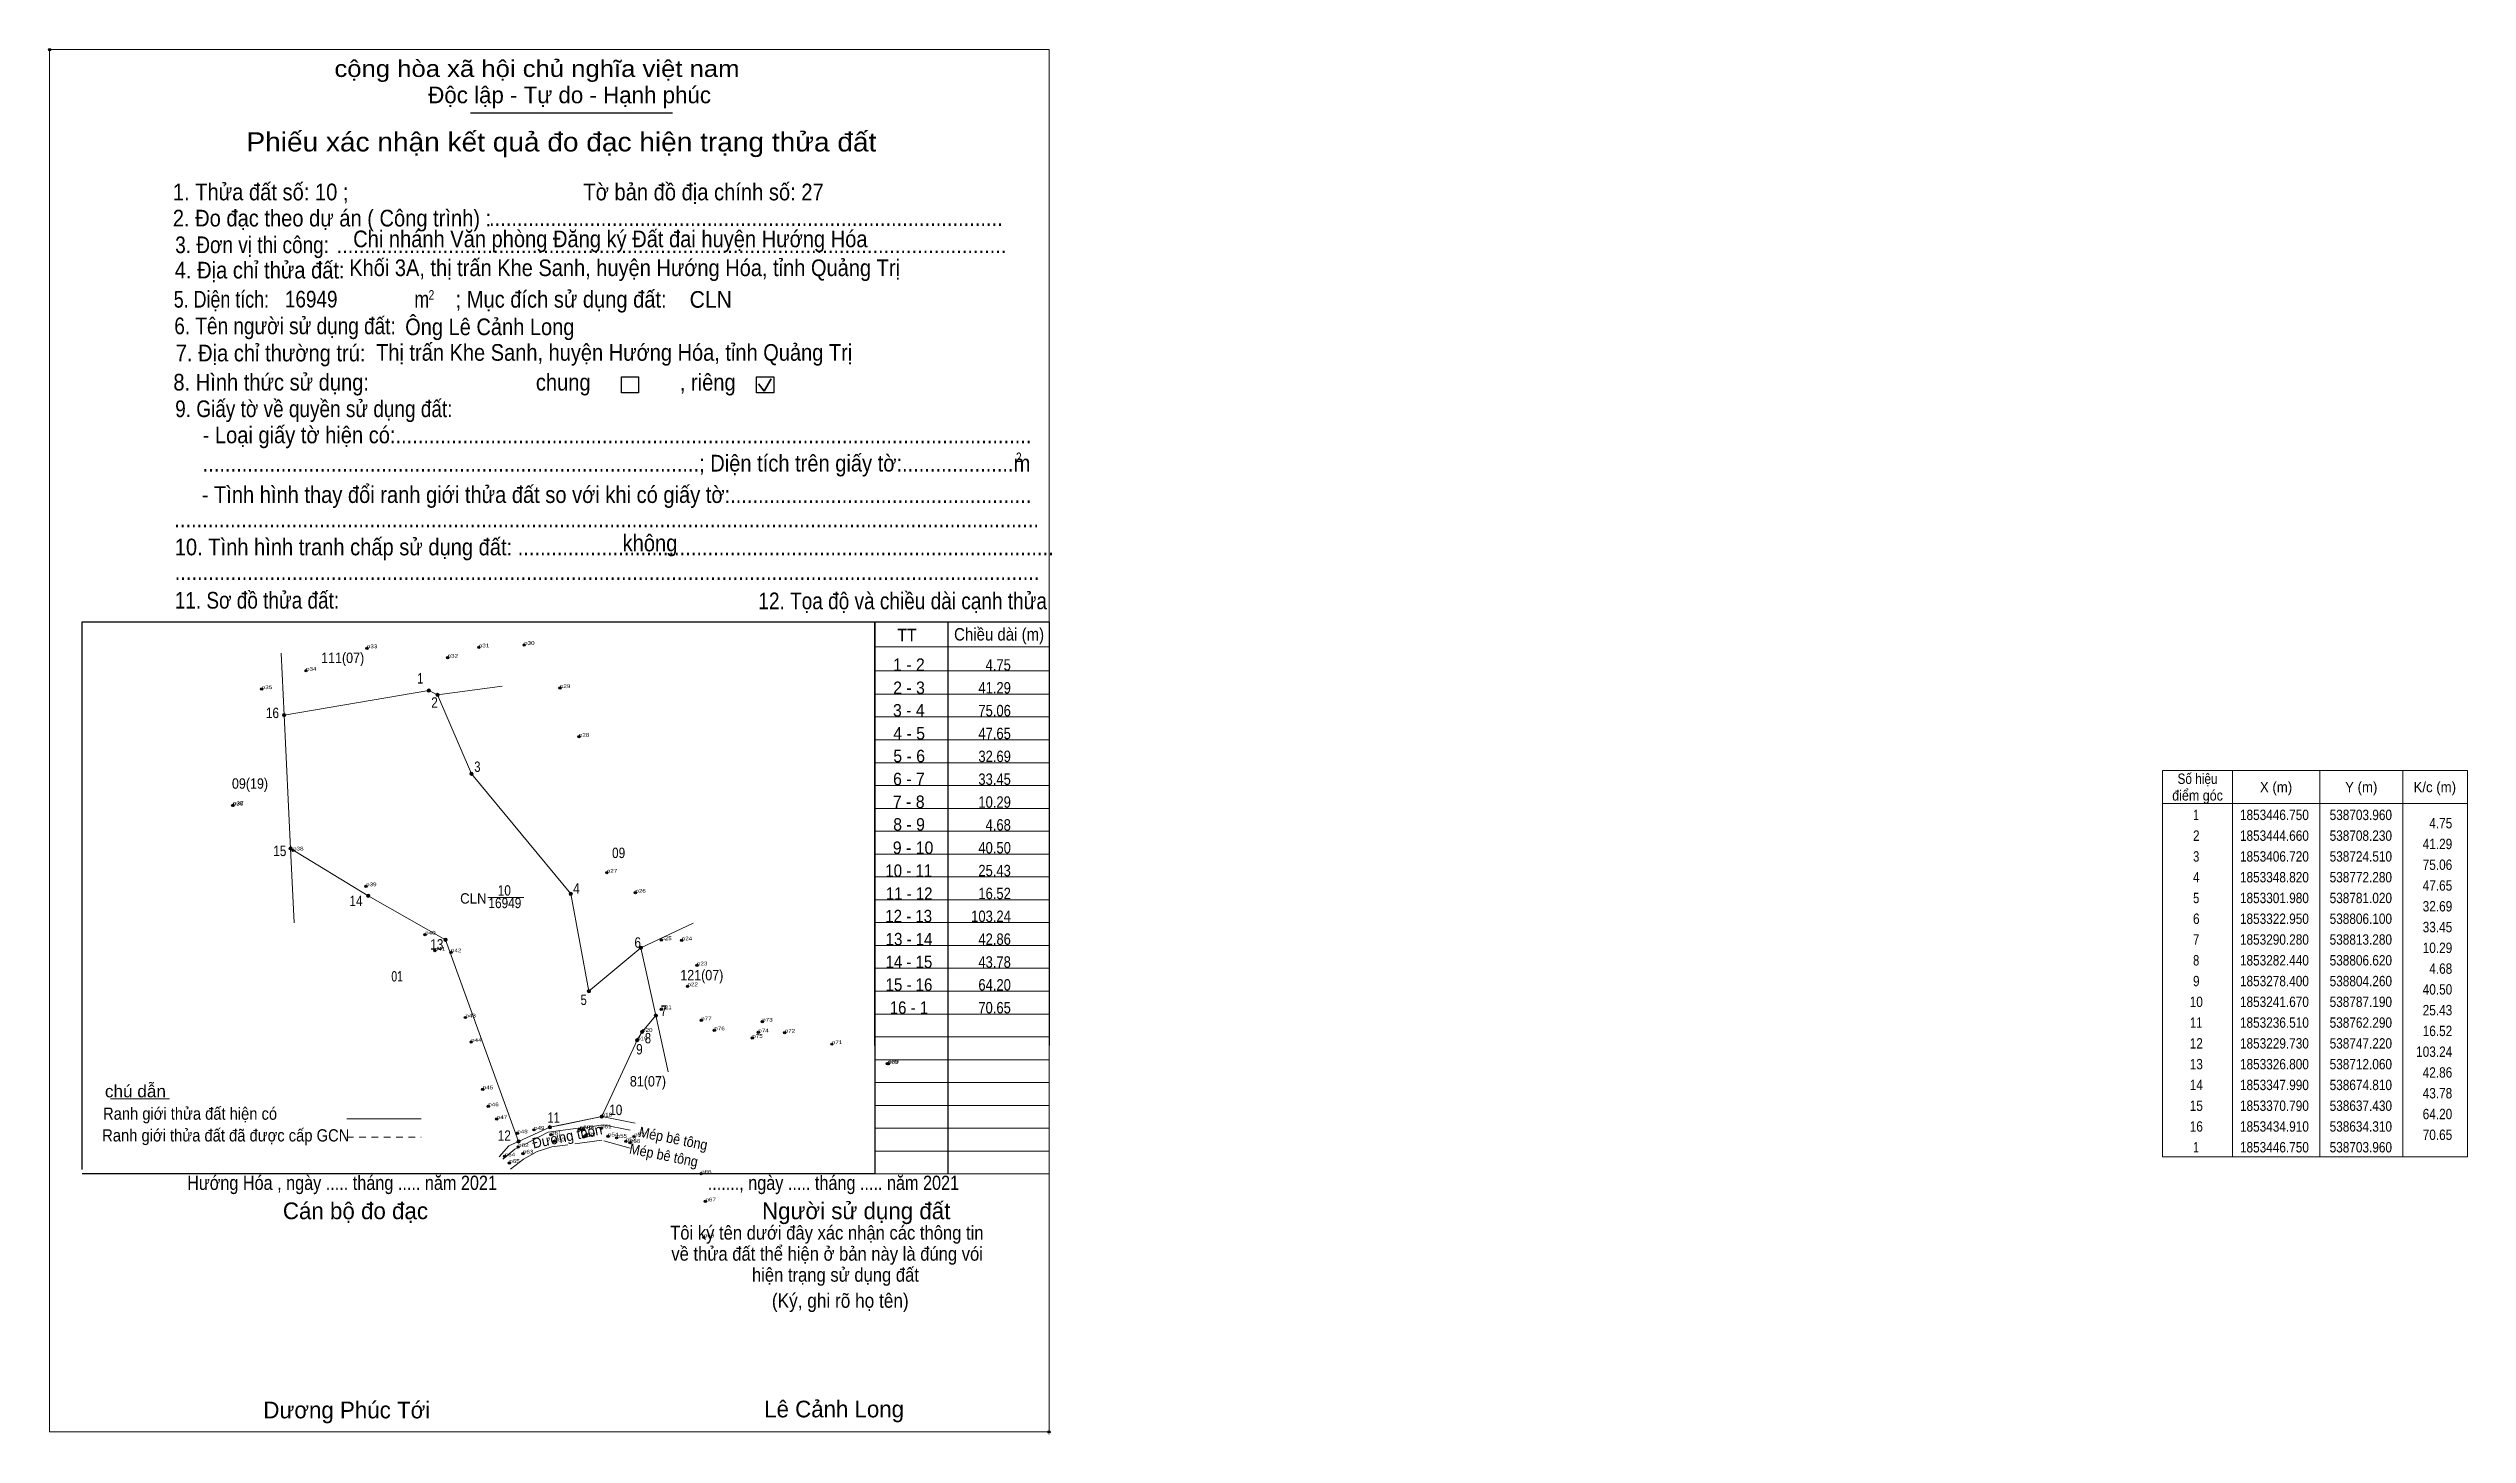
# Model space of a CAD drawing. Header units: metres. Extents: x 534417 to 539685, y 1852725 to 1853756.
# Drawn here: x 538521 to 539685, y 1853089 to 1853756 of the extents above.
import ezdxf
from ezdxf.enums import TextEntityAlignment as Align

# ---------------------------------------------------------------- set-up
doc = ezdxf.new("R2010")
doc.units = ezdxf.units.M
doc.header["$LTSCALE"] = 2.2
doc.header["$PDMODE"] = 32
doc.header["$PDSIZE"] = 1.1
doc.linetypes.add('LONG_DASHED', pattern=[7.5, 6, -1.5])
doc.linetypes.add('SHORT_DASHED', pattern=[2.7, 1.5, -1.2])
for name, color, linetype, lineweight in [('1', 7, 'Continuous', 13), ('10', 7, 'Continuous', 13), ('17', 7, 'Continuous', 13), ('2', 7, 'Continuous', 25), ('23', 7, 'LONG_DASHED', 13), ('29', 7, 'LONG_DASHED', 13), ('30', 7, 'Continuous', 13), ('46', 7, 'Continuous', 13), ('6', 7, 'Continuous', 13), ('63', 7, 'Continuous', 13)]:
    doc.layers.add(name, color=color, linetype=linetype, lineweight=lineweight)
doc.layers.add('12', color=7, linetype='Continuous')
doc.layers.add('7', color=7, linetype='Continuous')

msp = doc.modelspace()

# ---------------------------------------------------------------- hatches: boundary and pattern name
at = {"layer": '63'}
for points in [[(538704.76, 1853446.75, 1), (538703.16, 1853446.75, 1)], [(538704.76, 1853446.75, 1), (538703.16, 1853446.75, 1)], [(538704.46, 1853446.75, 1), (538703.46, 1853446.75, 1)], [(538709.03, 1853444.66, 1), (538707.43, 1853444.66, 1)], [(538635.11, 1853434.91, 1), (538633.51, 1853434.91, 1)], [(538725.31, 1853406.72, 1), (538723.71, 1853406.72, 1)], [(538638.23, 1853370.79, 1), (538636.63, 1853370.79, 1)], [(538675.61, 1853347.99, 1), (538674.01, 1853347.99, 1)], [(538773.08, 1853348.82, 1), (538771.48, 1853348.82, 1)], [(538712.86, 1853326.8, 1), (538711.26, 1853326.8, 1)], [(538806.9, 1853322.95, 1), (538805.3, 1853322.95, 1)], [(538781.82, 1853301.98, 1), (538780.22, 1853301.98, 1)], [(538814.08, 1853290.28, 1), (538812.48, 1853290.28, 1)], [(538805.06, 1853278.4, 1), (538803.46, 1853278.4, 1)], [(538807.42, 1853282.44, 1), (538805.82, 1853282.44, 1)], [(538787.99, 1853241.67, 1), (538786.39, 1853241.67, 1)], [(538748.02, 1853229.73, 1), (538746.42, 1853229.73, 1)], [(538763.09, 1853236.51, 1), (538761.49, 1853236.51, 1)]]:
    msp.add_hatch(color=256, dxfattribs=at).paths.add_polyline_path(points)

# ---------------------------------------------------------------- linework, layer by layer
at = {"layer": '1'}
msp.add_lwpolyline([(538703.96, 1853446.75), (538708.23, 1853444.66), (538724.51, 1853406.72), (538772.28, 1853348.82), (538781.02, 1853301.98), (538806.1, 1853322.95), (538813.28, 1853290.28), (538806.62, 1853282.44), (538804.26, 1853278.4), (538787.19, 1853241.67), (538762.29, 1853236.51), (538747.22, 1853229.73), (538712.06, 1853326.8), (538674.81, 1853347.99), (538637.43, 1853370.79), (538634.31, 1853434.91)], close=True, dxfattribs=at)
at = {"layer": '10'}
for p, q in [((538634.31, 1853434.91), (538632.97, 1853464.79)), ((538708.23, 1853444.66), (538739.27, 1853448.92)), ((538637.43, 1853370.79), (538674.81, 1853347.99)), ((538637.43, 1853370.79), (538639.17, 1853334.99)), ((538674.81, 1853347.99), (538712.06, 1853326.8)), ((538806.1, 1853322.95), (538831.28, 1853334.83)), ((538712.06, 1853326.8), (538747.22, 1853229.73)), ((538781.02, 1853301.98), (538806.1, 1853322.95)), ((538767.6, 1853237.52), (538787.19, 1853241.67))]:
    msp.add_line(p, q, dxfattribs=at)
at = {"layer": '10', "linetype": 'LONG_DASHED'}
msp.add_line((538766.31, 1853234.77), (538761.45, 1853234.12), dxfattribs=at)
at = {"layer": '10'}
for points in [[(538708.23, 1853444.66), (538703.96, 1853446.75), (538634.31, 1853434.91)], [(538708.23, 1853444.66), (538724.51, 1853406.72), (538772.28, 1853348.82), (538781.02, 1853301.98)], [(538787.19, 1853241.67), (538804.26, 1853278.4), (538806.62, 1853282.44), (538813.28, 1853290.28)]]:
    msp.add_lwpolyline(points, dxfattribs=at)
at = {"layer": '10', "linetype": 'LONG_DASHED'}
for points in [[(538763.15, 1853227.08), (538756.2, 1853224.9), (538749.55, 1853221.2), (538743.36, 1853216.27)], [(538800.93, 1853226.41), (538787.28, 1853230.23), (538763.15, 1853227.08)]]:
    msp.add_lwpolyline(points, dxfattribs=at)
at = {"layer": '17'}
msp.add_line((538550.69, 1853250.13), (538579.07, 1853250.13), dxfattribs=at)
at = {"layer": '2'}
for p, q in [((538724.05, 1853724.81), (538821.35, 1853724.81)), ((538537.05, 1853479.87), (538918.75, 1853479.87)), ((538537.05, 1853216.19), (538537.05, 1853479.87)), ((538918.75, 1853479.87), (538918.75, 1853214.03)), ((538918.75, 1853214.03), (538537.05, 1853214.03))]:
    msp.add_line(p, q, dxfattribs=at)
at = {"layer": '2', "lineweight": 35}
for p, q in [((538862.66, 1853594.39), (538865.4, 1853590.83)), ((538865.4, 1853590.83), (538868.73, 1853596.79))]:
    msp.add_line(p, q, dxfattribs=at)
at = {"layer": '2', "lineweight": 13}
msp.add_line((538806.1, 1853322.95), (538813.28, 1853290.28), dxfattribs=at)
msp.add_lwpolyline([(538521.39, 1853755.33), (539002.55, 1853755.33), (539002.55, 1853089.82), (538521.39, 1853089.82)], close=True, dxfattribs=at)
at = {"layer": '2'}
for points in [[(538796.7, 1853597.82), (538804.96, 1853597.82), (538804.96, 1853590.11), (538796.7, 1853590.11)], [(538861.71, 1853597.82), (538869.98, 1853597.82), (538869.98, 1853590.11), (538861.71, 1853590.11)]]:
    msp.add_lwpolyline(points, close=True, dxfattribs=at)
at = {"layer": '2', "lineweight": 13}
msp.add_lwpolyline([(538747.22, 1853229.73), (538762.29, 1853236.51), (538767.6, 1853237.52)], dxfattribs=at)
at = {"layer": '2'}
for p in [(538521.39, 1853755.33), (539002.55, 1853089.82)]:
    msp.add_point(p, dxfattribs=at)
at = {"layer": '23', "linetype": 'Continuous'}
msp.add_line((538787.19, 1853241.67), (538803.36, 1853238.45), dxfattribs=at)
at = {"layer": '23'}
msp.add_lwpolyline([(538766.31, 1853234.77), (538787.91, 1853237.64), (538804.08, 1853234.42)], dxfattribs=at)
at = {"layer": '29'}
msp.add_lwpolyline([(538761.45, 1853234.12), (538745.35, 1853225.9), (538739.56, 1853221.21)], dxfattribs=at)
at = {"layer": '30', "lineweight": 25}
for p, q in [((538918.75, 1853275.82), (538918.75, 1853479.87)), ((538953.76, 1853479.87), (538953.76, 1853214.03))]:
    msp.add_line(p, q, dxfattribs=at)
at = {"layer": '30'}
for p, q in [((538918.75, 1853467.87), (539002.55, 1853467.87)), ((538918.75, 1853456.21), (539002.55, 1853456.21)), ((538918.53, 1853444.99), (539002.33, 1853444.99)), ((538918.75, 1853434.06), (539002.55, 1853434.06)), ((538918.75, 1853423.03), (539002.55, 1853423.03)), ((538918.75, 1853412.03), (539002.55, 1853412.03)), ((538918.75, 1853401.03), (539002.55, 1853401.03)), ((538918.75, 1853390.03), (539002.55, 1853390.03)), ((538918.75, 1853379.03), (539002.55, 1853379.03)), ((538918.75, 1853368.03), (539002.55, 1853368.03)), ((538918.75, 1853357.03), (539002.55, 1853357.03)), ((538918.75, 1853346.03), (539002.55, 1853346.03)), ((538918.75, 1853335.03), (539002.55, 1853335.03)), ((538918.75, 1853324.03), (539002.55, 1853324.03)), ((538918.75, 1853313.03), (539002.55, 1853313.03)), ((538918.75, 1853302.03), (539002.55, 1853302.03)), ((538918.75, 1853291.03), (539002.55, 1853291.03)), ((538918.75, 1853280.03), (539002.55, 1853280.03)), ((538918.75, 1853269.03), (539002.55, 1853269.03)), ((538918.75, 1853258.03), (539002.55, 1853258.03)), ((538918.75, 1853257.99), (539002.55, 1853257.99)), ((538918.75, 1853247.03), (539002.55, 1853247.03)), ((538918.75, 1853236.03), (539002.55, 1853236.03)), ((538918.75, 1853225.03), (539002.55, 1853225.03)), ((538918.75, 1853214.03), (539002.55, 1853214.03))]:
    msp.add_line(p, q, dxfattribs=at)
at = {"layer": '30', "lineweight": 25}
msp.add_lwpolyline([(538918.75, 1853479.87), (539002.55, 1853479.87), (539002.55, 1853275.82)], dxfattribs=at)
at = {"layer": '46'}
msp.add_line((538634.31, 1853434.91), (538637.43, 1853370.79), dxfattribs=at)
at = {"layer": '6'}
msp.add_line((538664.48, 1853240.53), (538700.29, 1853240.53), dxfattribs=at)
at = {"layer": '6', "linetype": 'SHORT_DASHED'}
msp.add_line((538664.48, 1853231.78), (538700.29, 1853231.78), dxfattribs=at)
at = {"layer": '63'}
for p, q in [((539572.21, 1853408.3), (539572.21, 1853222.3)), ((539614.21, 1853408.3), (539614.21, 1853222.3)), ((539654.21, 1853408.3), (539654.21, 1853222.3)), ((539538.61, 1853392.3), (539685.41, 1853392.3)), ((538732.4, 1853347.08), (538749.72, 1853347.05)), ((538813.28, 1853290.28), (538819.25, 1853263.13))]:
    msp.add_line(p, q, dxfattribs=at)
msp.add_lwpolyline([(539538.61, 1853408.3), (539685.41, 1853408.3), (539685.41, 1853222.3), (539538.61, 1853222.3)], close=True, dxfattribs=at)
msp.add_lwpolyline([(538747.22, 1853229.73), (538742.49, 1853227.6), (538737.86, 1853222.35)], dxfattribs=at)
for centre, radius in [((538703.96, 1853446.75), 0.8), ((538703.96, 1853446.75), 0.8), ((538703.96, 1853446.75), 0.5), ((538708.23, 1853444.66), 0.8), ((538634.31, 1853434.91), 0.8), ((538724.51, 1853406.72), 0.8), ((538637.43, 1853370.79), 0.8), ((538674.81, 1853347.99), 0.8), ((538772.28, 1853348.82), 0.8), ((538712.06, 1853326.8), 0.8), ((538806.1, 1853322.95), 0.8), ((538781.02, 1853301.98), 0.8), ((538813.28, 1853290.28), 0.8), ((538804.26, 1853278.4), 0.8), ((538806.62, 1853282.44), 0.8), ((538787.19, 1853241.67), 0.8), ((538747.22, 1853229.73), 0.8), ((538762.29, 1853236.51), 0.8)]:
    msp.add_circle(centre, radius, dxfattribs=at)
at = {"layer": '7'}
for p in [(538674.15, 1853467.13), (538713.01, 1853462.58), (538728.05, 1853467.51), (538749.87, 1853468.73), (538644.86, 1853456.25), (538767.08, 1853447.95), (538623.55, 1853447.43), (538776.23, 1853424.48), (538609.58, 1853391.41), (538609.78, 1853391.54), (538638.64, 1853369.76), (538789.67, 1853359.05), (538673.78, 1853352.54), (538803.41, 1853349.43), (538702.2, 1853329.26), (538706.87, 1853321.47), (538714.62, 1853320.75), (538815.89, 1853326.58), (538825.72, 1853326.48), (538833.05, 1853314.43), (538828.49, 1853304.38), (538721.59, 1853289.35), (538815.89, 1853293.35), (538835.09, 1853287.98), (538864.46, 1853287.37), (538724.36, 1853277.56), (538804.26, 1853278.4), (538806.62, 1853282.44), (538841.4, 1853283.17), (538859.7, 1853279.55), (538862.57, 1853282.16), (538875.33, 1853282.06), (538897.97, 1853276.52), (538924.74, 1853267.1), (538925.2, 1853267.18), (538729.92, 1853254.79), (538732.61, 1853246.63), (538736.69, 1853240.48), (538787.19, 1853241.67), (538746.55, 1853233.54), (538746.99, 1853226.98), (538754.61, 1853235.27), (538762.83, 1853232.9), (538764.41, 1853229.71), (538776.62, 1853235.5), (538778.42, 1853235.54), (538778.44, 1853231.89), (538779.14, 1853232.14), (538786.95, 1853236), (538790.2, 1853232.1), (538794.39, 1853231.43), (538798.81, 1853229.75), (538800.78, 1853229.04), (538802.79, 1853232.06), (538740.52, 1853222.46), (538742.74, 1853219.36), (538749.26, 1853223.86), (538835.07, 1853214.18), (538837.14, 1853200.8), (538836.37, 1853183.54)]:
    msp.add_point(p, dxfattribs=at)

# ---------------------------------------------------------------- texts
at = {"layer": '1'}
for s, width, p in [('111(07)', 0.9, (538662.5, 1853460)), ('09(19)', 0.9, (538617.89, 1853399.49)), ('09', 0.85, (538795.34, 1853366.11)), ('CLN', 0.95, (538725.405, 1853344.18)), ('16949', 0.85, (538740.59, 1853341.99)), ('10', 0.85, (538740.31, 1853348.02)), ('01', 0.75, (538688.73, 1853306.69)), ('121(07)', 0.9, (538835.39, 1853307.26)), ('81(07)', 0.9, (538809.46, 1853256.15))]:
    msp.add_text(s, height=5, dxfattribs=dict(at, width=width)).set_placement(p, align=Align.CENTER)
at = {"layer": '10'}
for s, height, width, p in [('1 - 2', 6.002, 0.95, (538935.09, 1853456.22)), ('2 - 3', 6.002, 0.95, (538935.135, 1853445.09)), ('3 - 4', 6.002, 0.95, (538935.04, 1853434.22)), ('4 - 5', 6.002, 0.95, (538935.205, 1853423.13)), ('5 - 6', 6.002, 0.95, (538935.205, 1853412.22)), ('6 - 7', 6.002, 0.95, (538935.08, 1853401.18)), ('7 - 8', 6.002, 0.95, (538935.01, 1853390.22)), ('8 - 9', 6.002, 0.95, (538935.155, 1853379.31)), ('9 - 10', 6.002, 0.95, (538937.085, 1853368.09)), ('10 - 11', 6.002, 0.9, (538934.995, 1853357.05)), ('11 - 12', 6.002, 0.9, (538935.19, 1853346)), ('12 - 13', 6.002, 0.9, (538934.975, 1853335.18)), ('13 - 14', 6.002, 0.9, (538935.14, 1853324.09)), ('14 - 15', 6.002, 0.9, (538935.095, 1853313.13)), ('15 - 16', 6.002, 0.9, (538935.125, 1853302.18)), ('16 - 1', 6.006, 0.9, (538935.095, 1853291.09))]:
    msp.add_text(s, height=height, dxfattribs=dict(at, width=width)).set_placement(p, align=Align.CENTER)
at = {"layer": '12', "width": 1.25}
for s, p in [('p33', (538674.15, 1853467.13)), ('p32', (538713.01, 1853462.58)), ('p31', (538728.05, 1853467.51)), ('p30', (538749.87, 1853468.73)), ('p35', (538623.55, 1853447.43)), ('p34', (538644.86, 1853456.25)), ('p29', (538767.08, 1853447.95)), ('p28', (538776.23, 1853424.48)), ('p36', (538609.58, 1853391.41)), ('p37', (538609.78, 1853391.54)), ('p38', (538638.64, 1853369.76)), ('p27', (538789.67, 1853359.05)), ('p39', (538673.78, 1853352.54)), ('p26', (538803.41, 1853349.43)), ('p40', (538702.2, 1853329.26)), ('p41', (538706.87, 1853321.47)), ('p42', (538714.62, 1853320.75)), ('p25', (538815.89, 1853326.58)), ('p24', (538825.72, 1853326.48)), ('p23', (538833.05, 1853314.43)), ('p22', (538828.49, 1853304.38)), ('p43', (538721.59, 1853289.35)), ('p21', (538815.89, 1853293.35)), ('p77', (538835.09, 1853287.98)), ('p73', (538864.46, 1853287.37)), ('p44', (538724.36, 1853277.56)), ('p19', (538804.26, 1853278.4)), ('p20', (538806.62, 1853282.44)), ('p76', (538841.4, 1853283.17)), ('p75', (538859.7, 1853279.55)), ('p74', (538862.57, 1853282.16)), ('p72', (538875.33, 1853282.06)), ('p71', (538897.97, 1853276.52)), ('p70', (538924.74, 1853267.1)), ('p69', (538925.2, 1853267.18)), ('p45', (538729.92, 1853254.79)), ('p46', (538732.61, 1853246.63)), ('p47', (538736.69, 1853240.48)), ('p18', (538787.19, 1853241.67)), ('p48', (538746.55, 1853233.54)), ('p62', (538746.99, 1853226.98)), ('p49', (538754.61, 1853235.27)), ('p61', (538762.83, 1853232.9)), ('p60', (538764.41, 1853229.71)), ('p50', (538776.62, 1853235.5)), ('p58', (538778.42, 1853235.54)), ('p59', (538778.44, 1853231.89)), ('p53', (538779.14, 1853232.14)), ('p51', (538786.95, 1853236)), ('p54', (538790.2, 1853232.1)), ('p55', (538794.39, 1853231.43)), ('p52', (538798.81, 1853229.75)), ('p56', (538800.78, 1853229.04)), ('p57', (538802.79, 1853232.06)), ('p64', (538740.52, 1853222.46)), ('p65', (538742.74, 1853219.36)), ('p63', (538749.26, 1853223.86)), ('p66', (538835.07, 1853214.18)), ('p67', (538837.14, 1853200.8)), ('p68', (538836.37, 1853183.54))]:
    msp.add_text(s, height=1.8, dxfattribs=at).set_placement(p)
at = {"layer": '2'}
for s, height, width, p in [('cộng hòa xã hội chủ nghĩa việt nam', 8.031, 1.15, (538658.54, 1853742.13)), ('1. Thửa đất số: 10 ;                                          Tờ bản đồ địa chính số: 27', 8.05, 0.9, (538580.74, 1853682.73)), ('2. Đo đạc theo dự án ( Công trình) : ', 8.037, 0.9, (538580.74, 1853670.15)), ('............................................................................................', 8.037, 0.9, (538732.98, 1853670.41)), ('3. Đơn vị thi công:', 8.037, 0.85, (538581.89, 1853657.3)), ('........................................................................................................................', 8.037, 0.9, (538659.55, 1853657.3)), ('Chi nhánh Văn phòng Đăng ký Đất đai huyện Hướng Hóa', 8.03, 0.9, (538667.56, 1853660.16)), ('4. Địa chỉ thửa đất:', 8.037, 0.9, (538581.67, 1853645.11)), ('Khối 3A, thị trấn Khe Sanh, huyện Hướng Hóa, tỉnh Quảng Trị', 8.008, 0.9, (538665.66, 1853646.26)), ('5. Diện tích:', 8.037, 0.8, (538581.18, 1853631.08)), ('16949', 8.01, 0.85, (538634.69, 1853631.17)), ('m', 8.031, 0.8, (538696.99, 1853631.08)), ('2', 4.589, 0.8, (538703.86, 1853634.91)), ('; Mục đích sử dụng đất:', 8.031, 0.9, (538716.88, 1853631.08)), ('CLN', 8.01, 0.95, (538829.52, 1853631.03)), ('6. Tên người sử dụng đất:', 8.037, 0.85, (538581.45, 1853618.27)), ('Ông Lê Cảnh Long', 8.01, 0.9, (538692.59, 1853617.83)), ('7. Địa chỉ thường trú:', 8.037, 0.9, (538582.15, 1853605.21)), ('Thị trấn Khe Sanh, huyện Hướng Hóa, tỉnh Quảng Trị', 8.008, 0.9, (538678.6, 1853605.51)), ('8. Hình thức sử dụng:', 8.037, 0.9, (538581.01, 1853591.17)), ('chung                , riêng', 8.031, 0.9, (538755.51, 1853591.17)), ('9. Giấy tờ về quyền sử dụng đất:', 8.037, 0.85, (538581.89, 1853578.37)), ('     - Loại giấy tờ hiện có:..................................................................................................................', 8.031, 0.9, (538581.67, 1853565.78)), ('     .........................................................................................; Diện tích trên giấy tờ:....................m', 8.031, 0.9, (538581.67, 1853552.19)), ('2', 4.589, 0.8, (538986.6, 1853556.72)), ('     - Tình hình thay đổi ranh giới thửa đất so với khi có giấy tờ:......................................................', 8.031, 0.9, (538581.23, 1853537.05)), ('...........................................................................................................................................................', 8.031, 0.9, (538581.45, 1853525.39)), ('10. Tình hình tranh chấp sử dụng đất: ................................................................................................', 8.037, 0.9, (538581.67, 1853511.84)), ('không', 8.032, 0.9, (538797.27, 1853513.77)), ('11. Sơ đồ thửa đất:', 8.037, 0.85, (538581.67, 1853486.19)), ('...........................................................................................................................................................', 8.031, 0.9, (538581.67, 1853499.96)), ('12. Tọa độ và chiều dài cạnh thửa', 8.052, 0.85, (538862.61, 1853485.88)), ('Hướng Hóa , ngày ..... tháng ..... năm 2021', 6.864, 0.85, (538587.65, 1853206.35)), ('......., ngày ..... tháng ..... năm 2021', 6.864, 0.85, (538838.23, 1853206.35)), ('(Ký, ghi rõ họ tên)', 6.884, 0.9, (538869.12, 1853149.63))]:
    msp.add_text(s, height=height, dxfattribs=dict(at, width=width)).set_placement(p)
for s, height, p in [('Độc lập - Tự do - Hạnh phúc', 8.031, (538703.68, 1853729.46)), ('Cán bộ đo đạc', 8.032, (538633.72, 1853192.27)), ('Người sử dụng đất', 8.031, (538864.37, 1853192.27)), ('Dương Phúc Tới', 8.03, (538624.3, 1853096.39)), ('Lê Cảnh Long', 8.01, (538865.42, 1853096.87))]:
    msp.add_text(s, height=height, dxfattribs=at).set_placement(p)
for s, height, width, p in [('Phiếu xác nhận kết quả đo đạc hiện trạng thửa đất', 9.177, 1.1, (538767.795, 1853706.27)), ('Tôi ký tên dưới đây xác nhận các thông tin', 6.635, 0.9, (538895.58, 1853182.45)), ('về thửa đất thể hiện ở bản này là đúng vói', 6.635, 0.9, (538895.72, 1853172.29)), ('hiện trạng sử dụng đất', 6.635, 0.9, (538899.71, 1853162.17))]:
    msp.add_text(s, height=height, dxfattribs=dict(at, width=width)).set_placement(p, align=Align.CENTER)
msp.add_text('.', height=2.295, dxfattribs=at).set_placement((539002.463, 1853088.56), align=Align.CENTER)
at = {"layer": '30'}
for s, height, width, p in [('TT', 5.984, 0.95, (538929.49, 1853470.48)), ('Chiều dài (m)', 6.002, 0.9, (538956.81, 1853470.83))]:
    msp.add_text(s, height=height, dxfattribs=dict(at, width=width)).set_placement(p)
at = {"layer": '6'}
for s, height, width, p in [('chú dẫn', 5.881, 1.05, (538548.05, 1853250.92)), ('Ranh giới thửa đất hiện có ', 5.881, 0.9, (538547.17, 1853240.14)), ('Ranh giới thửa đất đã được cấp GCN', 5.896, 0.9, (538546.73, 1853229.67))]:
    msp.add_text(s, height=height, dxfattribs=dict(at, width=width)).set_placement(p)
at = {"layer": '63'}
for s, height, width, p in [('4.75', 5.5, 0.85, (538984.16, 1853456.33)), (' 1', 5, 0.75, (538701.22, 1853450.12)), ('41.29', 5.5, 0.85, (538984.17, 1853445.33)), (' 16', 5, 0.85, (538631.86, 1853433.48)), (' 2', 5, 0.85, (538708.3, 1853438.49)), ('75.06', 5.5, 0.85, (538984.17, 1853434.33)), ('47.65', 5.5, 0.85, (538984.16, 1853423.33)), ('32.69', 5.5, 0.85, (538984.17, 1853412.33)), (' 3', 5, 0.8, (538728.83, 1853407.58)), ('33.45', 5.5, 0.85, (538984.16, 1853401.33)), ('10.29', 5.5, 0.85, (538984.17, 1853390.33)), ('4.68', 5.5, 0.85, (538984.16, 1853379.33)), ('4.75', 5, 0.85, (539678.01, 1853380.4)), (' 15', 5, 0.85, (538635.41, 1853367.06)), ('40.50', 5.5, 0.85, (538984.17, 1853368.33)), ('41.29', 5, 0.85, (539678.01, 1853370.4)), ('25.43', 5.5, 0.85, (538984.16, 1853357.33)), ('47.65', 5, 0.85, (539678.01, 1853350.4)), ('75.06', 5, 0.85, (539678.01, 1853360.4)), (' 14', 5, 0.85, (538672.07, 1853342.96)), (' 4', 5, 0.85, (538776.6, 1853348.96)), ('16.52', 5.5, 0.85, (538984.16, 1853346.33)), ('32.69', 5, 0.85, (539678.01, 1853340.4)), ('103.24', 5.5, 0.85, (538984.17, 1853335.33)), ('33.45', 5, 0.85, (539678.01, 1853330.4)), (' 13', 5, 0.85, (538710.98, 1853322.06)), (' 6', 5, 0.85, (538806.1, 1853322.95)), ('42.86', 5.5, 0.85, (538984.17, 1853324.33)), ('10.29', 5, 0.85, (539678.01, 1853320.4)), ('43.78', 5.5, 0.85, (538984.16, 1853313.33)), ('4.68', 5, 0.85, (539678.01, 1853310.4)), (' 5', 5, 0.8, (538780.01, 1853295.37)), ('70.65', 5.5, 0.85, (538984.16, 1853291.33)), ('64.20', 5.5, 0.85, (538984.17, 1853302.33)), ('40.50', 5, 0.85, (539678.01, 1853300.4)), (' 7', 5, 0.8, (538818.54, 1853290.14)), ('25.43', 5, 0.85, (539678.01, 1853290.4)), ('16.52', 5, 0.85, (539678.01, 1853280.4)), (' 9', 5, 0.85, (538806.93, 1853271.58)), (' 8', 5, 0.8, (538810.94, 1853276.92)), ('103.24', 5, 0.85, (539678.01, 1853270.4)), ('42.86', 5, 0.85, (539678.01, 1853260.4)), ('43.78', 5, 0.85, (539678.01, 1853250.4)), (' 11', 5, 0.8, (538767.05, 1853238.66)), (' 10', 5, 0.85, (538797.13, 1853242.38)), ('64.20', 5, 0.85, (539678.01, 1853240.4)), (' 12', 5, 0.85, (538743.47, 1853230.02)), ('70.65', 5, 0.85, (539678.01, 1853230.4))]:
    msp.add_text(s, height=height, dxfattribs=dict(at, width=width)).set_placement(p, align=Align.RIGHT)
for s, width, p in [('Số hiệu', 0.85, (539555.405, 1853401.8)), ('X (m)', 0.95, (539593.21, 1853397.8)), ('Y (m)', 0.95, (539634.21, 1853397.8)), ('K/c (m)', 0.95, (539669.615, 1853397.8)), ('điểm góc', 0.9, (539555.415, 1853393.8)), (' 2', 0.85, (539554.01, 1853374.4)), (' 1', 0.75, (539554.01, 1853384.4)), ('1853446.750', 0.85, (539592.41, 1853384.4)), ('1853444.660', 0.85, (539592.41, 1853374.4)), ('538703.960', 0.85, (539634.005, 1853384.4)), ('538708.230', 0.85, (539634.005, 1853374.4)), (' 3', 0.8, (539554.015, 1853364.4)), ('1853406.720', 0.85, (539592.41, 1853364.4)), ('538724.510', 0.85, (539634.005, 1853364.4)), (' 4', 0.85, (539554.01, 1853354.4)), ('1853348.820', 0.85, (539592.41, 1853354.4)), ('538772.280', 0.85, (539634.005, 1853354.4)), (' 5', 0.8, (539554.015, 1853344.4)), ('1853301.980', 0.85, (539592.41, 1853344.4)), ('538781.020', 0.85, (539634.005, 1853344.4)), (' 6', 0.85, (539554.015, 1853334.4)), ('1853322.950', 0.85, (539592.41, 1853334.4)), ('538806.100', 0.85, (539634.005, 1853334.4)), (' 7', 0.8, (539554.01, 1853324.4)), ('1853290.280', 0.85, (539592.41, 1853324.4)), ('538813.280', 0.85, (539634.005, 1853324.4)), (' 9', 0.85, (539554.01, 1853304.4)), (' 8', 0.8, (539554.01, 1853314.4)), ('1853282.440', 0.85, (539592.41, 1853314.4)), ('1853278.400', 0.85, (539592.41, 1853304.4)), ('538806.620', 0.85, (539634.005, 1853314.4)), ('538804.260', 0.85, (539634.005, 1853304.4)), (' 10', 0.85, (539554.005, 1853294.4)), ('1853241.670', 0.85, (539592.41, 1853294.4)), ('538787.190', 0.85, (539634.005, 1853294.4)), (' 11', 0.8, (539554.005, 1853284.4)), ('1853236.510', 0.85, (539592.41, 1853284.4)), ('538762.290', 0.85, (539634.005, 1853284.4)), (' 12', 0.85, (539554.015, 1853274.4)), ('1853229.730', 0.85, (539592.41, 1853274.4)), ('538747.220', 0.85, (539634.005, 1853274.4)), (' 13', 0.85, (539554.01, 1853264.4)), ('1853326.800', 0.85, (539592.41, 1853264.4)), ('538712.060', 0.85, (539634.005, 1853264.4)), (' 14', 0.85, (539554.005, 1853254.4)), ('1853347.990', 0.85, (539592.41, 1853254.4)), ('538674.810', 0.85, (539634.005, 1853254.4)), (' 15', 0.85, (539554.01, 1853244.4)), (' 16', 0.85, (539554.01, 1853234.4)), ('1853370.790', 0.85, (539592.41, 1853244.4)), ('1853434.910', 0.85, (539592.41, 1853234.4)), ('538637.430', 0.85, (539634.005, 1853244.4)), ('538634.310', 0.85, (539634.005, 1853234.4)), (' 1', 0.75, (539554.01, 1853224.4)), ('1853446.750', 0.85, (539592.41, 1853224.4)), ('538703.960', 0.85, (539634.005, 1853224.4))]:
    msp.add_text(s, height=5, dxfattribs=dict(at, width=width)).set_placement(p, align=Align.CENTER)
for s, rotation, width, p in [('Đường thôn', 11.708, 0.95, (538771.068, 1853229.727)), ('Mép bê tông', 348.738, 0.9, (538816.582, 1853220.634)), ('Mép bê tông', 348.738, 0.9, (538821.192, 1853228.674))]:
    msp.add_text(s, height=5, rotation=rotation, dxfattribs=dict(at, width=width)).set_placement(p, align=Align.CENTER)

doc.saveas('drawing.dxf')
